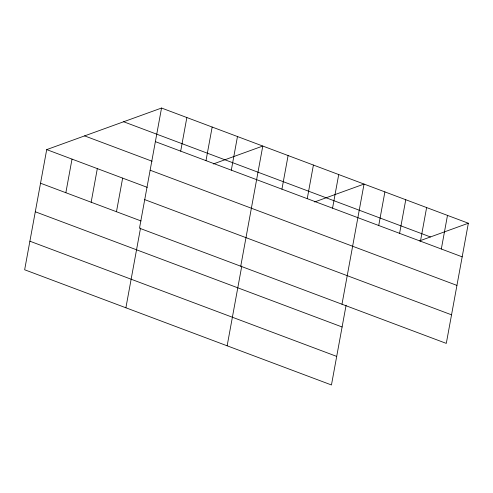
<?xml version="1.0" encoding="UTF-8"?>
<svg xmlns="http://www.w3.org/2000/svg" width="493" height="493" viewBox="0 0 493 493"><rect width="100%" height="100%" fill="white"/><g stroke="black" fill="none" stroke-linecap="round" stroke-linejoin="round"><path stroke-width="0.74" d="M161.544 108.035L139.488 228.197L446.294 343.393L468.35 223.23L161.544 108.035L46.706 149.607L24.65 269.77L331.456 384.965L346.104 305.179M65.846 192.72L72.015 159.116M91.156 202.229L97.324 168.618M116.471 211.731L122.64 178.121M125.894 307.78L140.542 228M180.684 151.148L186.853 117.544M205.994 160.656L212.163 127.046M231.309 170.159L237.478 136.549M240.738 266.214L262.787 146.051L213.321 163.959M227.144 345.796L241.786 266.01M281.934 189.164L288.103 155.554M307.244 198.667L313.412 165.056M332.553 208.169L338.722 174.559M341.982 304.224L364.037 184.068L314.571 201.97M378.729 225.511L384.897 191.9M399.595 233.343L405.764 199.733M420.455 241.176L426.624 207.565M441.321 249.008L447.49 215.398M419.605 240.874L468.35 223.23M123.644 121.759L430.451 236.948M155.375 141.645L462.181 256.841M84.599 135.889L152.097 161.236M150.131 170.208L456.937 285.404M46.706 149.607L147.247 187.358M144.732 199.634L451.539 314.83M40.537 183.217L141.078 220.969M35.293 211.78L342.099 326.976M29.894 241.206L336.701 356.402"/></g></svg>
